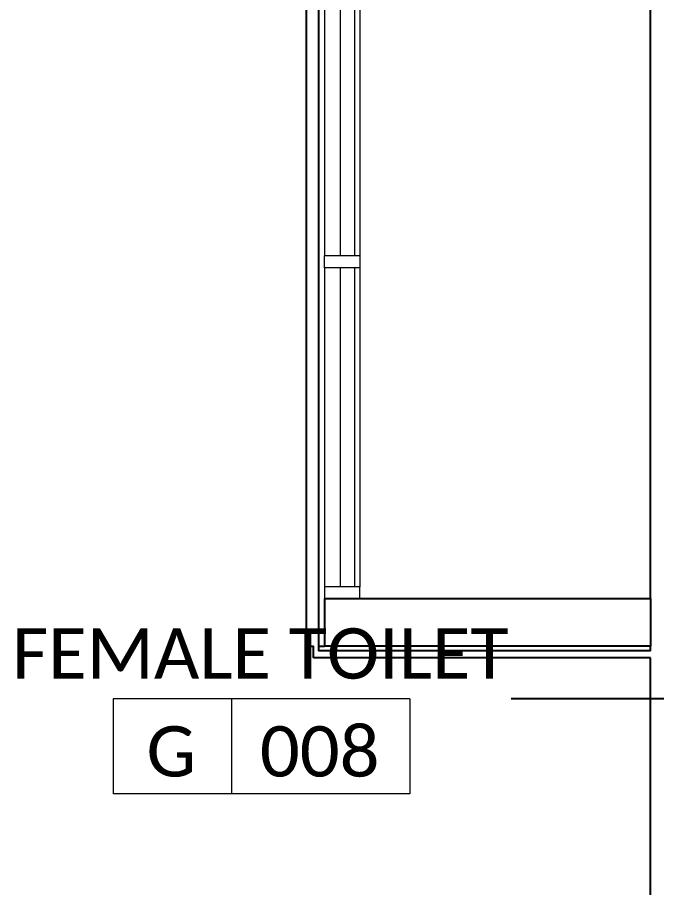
# Model space of a CAD drawing. Header units: metres. Extents: x 15.7 to 112.1, y 4.7 to 71.5.
# Drawn here: x 47.876 to 50.569, y 41.529 to 45.197 of the extents above; entities that cross this region are included whole.
import ezdxf

# ---------------------------------------------------------------- set-up
doc = ezdxf.new("R2010")
doc.units = ezdxf.units.M
doc.linetypes.add('ECG_Line-Ptrn-Sold', pattern=[9144.001, 9144, -0.001])
doc.layers.add('00', color=252, linetype='Continuous')
for name, color, linetype, lineweight in [('A-ELEV', 1, 'ECG_Line-Ptrn-Sold', 9), ('A-TEXT', 7, 'ECG_Line-Ptrn-Sold', 13), ('A-WIN', 4, 'ECG_Line-Ptrn-Sold', 5)]:
    doc.layers.add(name, color=color, linetype=linetype, lineweight=lineweight)
doc.styles.add('Calibri', font='calibri.ttf', dxfattribs={"height": 0.212639})

# ---------------------------------------------------------------- blocks, each defined once
blk = doc.blocks.new('Louver System Panel - ECG_Panl-Louver-Gnrc-3498579-GROUND FLOOR PLAN')
at = {"layer": 'A-WIN'}
for p, q in [((0.6725, 0.0085), (-0.6725, 0.0085)), ((-0.5505, 0.0085), (-0.6095, 0.0085)), ((-0.5505, 0.0085), (-0.6095, 0.0085)), ((-0.5505, 0.0085), (-0.6095, 0.0085)), ((-0.5505, 0.0085), (-0.6095, 0.0085)), ((-0.5505, 0.0085), (-0.6095, 0.0085)), ((-0.5505, 0.0085), (-0.6095, 0.0085)), ((-0.5505, 0.0085), (-0.6095, 0.0085)), ((-0.4212, 0.0085), (-0.4726, 0.0085)), ((-0.4212, 0.0085), (-0.4726, 0.0085)), ((-0.4212, 0.0085), (-0.4726, 0.0085)), ((-0.4212, 0.0085), (-0.4726, 0.0085)), ((-0.4212, 0.0085), (-0.4726, 0.0085)), ((-0.4212, 0.0085), (-0.4726, 0.0085)), ((-0.4212, 0.0085), (-0.4726, 0.0085)), ((-0.3576, 0.0085), (-0.3993, 0.0085)), ((-0.3576, 0.0085), (-0.3993, 0.0085)), ((-0.3576, 0.0085), (-0.3993, 0.0085)), ((-0.3576, 0.0085), (-0.3993, 0.0085)), ((-0.3576, 0.0085), (-0.3993, 0.0085)), ((-0.3576, 0.0085), (-0.3993, 0.0085)), ((-0.3576, 0.0085), (-0.3993, 0.0085)), ((-0.26, 0.0085), (-0.3324, 0.0085)), ((-0.26, 0.0085), (-0.3324, 0.0085)), ((-0.26, 0.0085), (-0.3324, 0.0085)), ((-0.26, 0.0085), (-0.3324, 0.0085)), ((-0.26, 0.0085), (-0.3324, 0.0085)), ((-0.26, 0.0085), (-0.3324, 0.0085)), ((-0.26, 0.0085), (-0.3324, 0.0085)), ((-0.0078, 0.0085), (-0.1708, 0.0085)), ((-0.0078, 0.0085), (-0.1708, 0.0085)), ((-0.0078, 0.0085), (-0.1708, 0.0085)), ((-0.0078, 0.0085), (-0.1708, 0.0085)), ((-0.0078, 0.0085), (-0.1708, 0.0085)), ((-0.0078, 0.0085), (-0.1708, 0.0085)), ((-0.0078, 0.0085), (-0.1708, 0.0085)), ((0.127, 0.0085), (0.021, 0.0085)), ((0.127, 0.0085), (0.021, 0.0085)), ((0.127, 0.0085), (0.021, 0.0085)), ((0.127, 0.0085), (0.021, 0.0085)), ((0.127, 0.0085), (0.021, 0.0085)), ((0.127, 0.0085), (0.021, 0.0085)), ((0.127, 0.0085), (0.021, 0.0085)), ((0.3286, 0.0085), (0.2573, 0.0085)), ((0.3286, 0.0085), (0.2573, 0.0085)), ((0.3286, 0.0085), (0.2573, 0.0085)), ((0.3286, 0.0085), (0.2573, 0.0085)), ((0.3286, 0.0085), (0.2573, 0.0085)), ((0.3286, 0.0085), (0.2573, 0.0085)), ((0.3286, 0.0085), (0.2573, 0.0085)), ((0.3984, 0.0085), (0.3573, 0.0085)), ((0.3984, 0.0085), (0.3573, 0.0085)), ((0.3984, 0.0085), (0.3573, 0.0085)), ((0.3984, 0.0085), (0.3573, 0.0085)), ((0.3984, 0.0085), (0.3573, 0.0085)), ((0.3984, 0.0085), (0.3573, 0.0085)), ((0.3984, 0.0085), (0.3573, 0.0085)), ((0.4963, 0.0085), (0.424, 0.0085)), ((0.4963, 0.0085), (0.424, 0.0085)), ((0.4963, 0.0085), (0.424, 0.0085)), ((0.4963, 0.0085), (0.424, 0.0085)), ((0.4963, 0.0085), (0.424, 0.0085)), ((0.4963, 0.0085), (0.424, 0.0085)), ((0.4963, 0.0085), (0.424, 0.0085)), ((0.6725, 0.0085), (0.5534, 0.0085)), ((0.6725, 0.0085), (0.5534, 0.0085)), ((0.6725, 0.0085), (0.5534, 0.0085)), ((0.6725, 0.0085), (0.5534, 0.0085)), ((0.6725, 0.0085), (0.5534, 0.0085)), ((0.6725, 0.0085), (0.5534, 0.0085)), ((0.6725, 0.0085), (0.5534, 0.0085)), ((-0.6725, -0.0535), (0.6725, -0.0535)), ((-0.6095, -0.0535), (-0.5505, -0.0535)), ((-0.6095, -0.0535), (-0.5505, -0.0535)), ((-0.6095, -0.0535), (-0.5505, -0.0535)), ((-0.6095, -0.0535), (-0.5505, -0.0535)), ((-0.6095, -0.0535), (-0.5505, -0.0535)), ((-0.6095, -0.0535), (-0.5505, -0.0535)), ((-0.6095, -0.0535), (-0.5505, -0.0535)), ((-0.4726, -0.0535), (-0.4212, -0.0535)), ((-0.4726, -0.0535), (-0.4212, -0.0535)), ((-0.4726, -0.0535), (-0.4212, -0.0535)), ((-0.4726, -0.0535), (-0.4212, -0.0535)), ((-0.4726, -0.0535), (-0.4212, -0.0535)), ((-0.4726, -0.0535), (-0.4212, -0.0535)), ((-0.4726, -0.0535), (-0.4212, -0.0535)), ((-0.3993, -0.0535), (-0.3576, -0.0535)), ((-0.3993, -0.0535), (-0.3576, -0.0535)), ((-0.3993, -0.0535), (-0.3576, -0.0535)), ((-0.3993, -0.0535), (-0.3576, -0.0535)), ((-0.3993, -0.0535), (-0.3576, -0.0535)), ((-0.3993, -0.0535), (-0.3576, -0.0535)), ((-0.3993, -0.0535), (-0.3576, -0.0535)), ((-0.3324, -0.0535), (-0.26, -0.0535)), ((-0.3324, -0.0535), (-0.26, -0.0535)), ((-0.3324, -0.0535), (-0.26, -0.0535)), ((-0.3324, -0.0535), (-0.26, -0.0535)), ((-0.3324, -0.0535), (-0.26, -0.0535)), ((-0.3324, -0.0535), (-0.26, -0.0535)), ((-0.3324, -0.0535), (-0.26, -0.0535)), ((-0.1708, -0.0535), (-0.0078, -0.0535)), ((-0.1708, -0.0535), (-0.0078, -0.0535)), ((-0.1708, -0.0535), (-0.0078, -0.0535)), ((-0.1708, -0.0535), (-0.0078, -0.0535)), ((-0.1708, -0.0535), (-0.0078, -0.0535)), ((-0.1708, -0.0535), (-0.0078, -0.0535)), ((-0.1708, -0.0535), (-0.0078, -0.0535)), ((0.021, -0.0535), (0.127, -0.0535)), ((0.021, -0.0535), (0.127, -0.0535)), ((0.021, -0.0535), (0.127, -0.0535)), ((0.021, -0.0535), (0.127, -0.0535)), ((0.021, -0.0535), (0.127, -0.0535)), ((0.021, -0.0535), (0.127, -0.0535)), ((0.021, -0.0535), (0.127, -0.0535)), ((0.2573, -0.0535), (0.3286, -0.0535)), ((0.2573, -0.0535), (0.3286, -0.0535)), ((0.2573, -0.0535), (0.3286, -0.0535)), ((0.2573, -0.0535), (0.3286, -0.0535)), ((0.2573, -0.0535), (0.3286, -0.0535)), ((0.2573, -0.0535), (0.3286, -0.0535)), ((0.2573, -0.0535), (0.3286, -0.0535)), ((0.3573, -0.0535), (0.3984, -0.0535)), ((0.3573, -0.0535), (0.3984, -0.0535)), ((0.3573, -0.0535), (0.3984, -0.0535)), ((0.3573, -0.0535), (0.3984, -0.0535)), ((0.3573, -0.0535), (0.3984, -0.0535)), ((0.3573, -0.0535), (0.3984, -0.0535)), ((0.3573, -0.0535), (0.3984, -0.0535)), ((0.424, -0.0535), (0.4963, -0.0535)), ((0.424, -0.0535), (0.4963, -0.0535)), ((0.424, -0.0535), (0.4963, -0.0535)), ((0.424, -0.0535), (0.4963, -0.0535)), ((0.424, -0.0535), (0.4963, -0.0535)), ((0.424, -0.0535), (0.4963, -0.0535)), ((0.424, -0.0535), (0.4963, -0.0535)), ((0.5534, -0.0535), (0.6725, -0.0535)), ((0.5534, -0.0535), (0.6725, -0.0535)), ((0.5534, -0.0535), (0.6725, -0.0535)), ((0.5534, -0.0535), (0.6725, -0.0535)), ((0.5534, -0.0535), (0.6725, -0.0535)), ((0.5534, -0.0535), (0.6725, -0.0535)), ((0.5534, -0.0535), (0.6725, -0.0535))]:
    blk.add_line(p, q, dxfattribs=at)
blk = doc.blocks.new('Louver System Panel - ECG_Panl-Louver-Gnrc-3498617-GROUND FLOOR PLAN')
at = {"layer": 'A-WIN'}
for p, q in [((0.685, 0.0085), (-0.685, 0.0085)), ((-0.407, 0.0085), (-0.5622, 0.0085)), ((-0.407, 0.0085), (-0.5622, 0.0085)), ((-0.407, 0.0085), (-0.5622, 0.0085)), ((-0.407, 0.0085), (-0.5622, 0.0085)), ((-0.407, 0.0085), (-0.5622, 0.0085)), ((-0.407, 0.0085), (-0.5622, 0.0085)), ((-0.407, 0.0085), (-0.5622, 0.0085)), ((-0.2497, 0.0085), (-0.287, 0.0085)), ((-0.2497, 0.0085), (-0.287, 0.0085)), ((-0.2497, 0.0085), (-0.287, 0.0085)), ((-0.2497, 0.0085), (-0.287, 0.0085)), ((-0.2497, 0.0085), (-0.287, 0.0085)), ((-0.2497, 0.0085), (-0.287, 0.0085)), ((-0.2497, 0.0085), (-0.287, 0.0085)), ((-0.1416, 0.0085), (-0.2208, 0.0085)), ((-0.1416, 0.0085), (-0.2208, 0.0085)), ((-0.1416, 0.0085), (-0.2208, 0.0085)), ((-0.1416, 0.0085), (-0.2208, 0.0085)), ((-0.1416, 0.0085), (-0.2208, 0.0085)), ((-0.1416, 0.0085), (-0.2208, 0.0085)), ((-0.1416, 0.0085), (-0.2208, 0.0085)), ((0.2215, 0.0085), (-0.0303, 0.0085)), ((0.2215, 0.0085), (-0.0303, 0.0085)), ((0.2215, 0.0085), (-0.0303, 0.0085)), ((0.2215, 0.0085), (-0.0303, 0.0085)), ((0.2215, 0.0085), (-0.0303, 0.0085)), ((0.2215, 0.0085), (-0.0303, 0.0085)), ((0.2215, 0.0085), (-0.0303, 0.0085)), ((0.4208, 0.0085), (0.3409, 0.0085)), ((0.4208, 0.0085), (0.3409, 0.0085)), ((0.4208, 0.0085), (0.3409, 0.0085)), ((0.4208, 0.0085), (0.3409, 0.0085)), ((0.4208, 0.0085), (0.3409, 0.0085)), ((0.4208, 0.0085), (0.3409, 0.0085)), ((0.4208, 0.0085), (0.3409, 0.0085)), ((0.5585, 0.0085), (0.4838, 0.0085)), ((0.5585, 0.0085), (0.4838, 0.0085)), ((0.5585, 0.0085), (0.4838, 0.0085)), ((0.5585, 0.0085), (0.4838, 0.0085)), ((0.5585, 0.0085), (0.4838, 0.0085)), ((0.5585, 0.0085), (0.4838, 0.0085)), ((0.5585, 0.0085), (0.4838, 0.0085)), ((0.685, 0.0085), (0.6109, 0.0085)), ((0.685, 0.0085), (0.6109, 0.0085)), ((0.685, 0.0085), (0.6109, 0.0085)), ((0.685, 0.0085), (0.6109, 0.0085)), ((0.685, 0.0085), (0.6109, 0.0085)), ((0.685, 0.0085), (0.6109, 0.0085)), ((0.685, 0.0085), (0.6109, 0.0085)), ((-0.685, -0.0535), (0.685, -0.0535)), ((-0.5622, -0.0535), (-0.407, -0.0535)), ((-0.5622, -0.0535), (-0.407, -0.0535)), ((-0.5622, -0.0535), (-0.407, -0.0535)), ((-0.5622, -0.0535), (-0.407, -0.0535)), ((-0.5622, -0.0535), (-0.407, -0.0535)), ((-0.5622, -0.0535), (-0.407, -0.0535)), ((-0.5622, -0.0535), (-0.407, -0.0535)), ((-0.287, -0.0535), (-0.2497, -0.0535)), ((-0.287, -0.0535), (-0.2497, -0.0535)), ((-0.287, -0.0535), (-0.2497, -0.0535)), ((-0.287, -0.0535), (-0.2497, -0.0535)), ((-0.287, -0.0535), (-0.2497, -0.0535)), ((-0.287, -0.0535), (-0.2497, -0.0535)), ((-0.287, -0.0535), (-0.2497, -0.0535)), ((-0.2208, -0.0535), (-0.1416, -0.0535)), ((-0.2208, -0.0535), (-0.1416, -0.0535)), ((-0.2208, -0.0535), (-0.1416, -0.0535)), ((-0.2208, -0.0535), (-0.1416, -0.0535)), ((-0.2208, -0.0535), (-0.1416, -0.0535)), ((-0.2208, -0.0535), (-0.1416, -0.0535)), ((-0.2208, -0.0535), (-0.1416, -0.0535)), ((-0.0303, -0.0535), (0.2215, -0.0535)), ((-0.0303, -0.0535), (0.2215, -0.0535)), ((-0.0303, -0.0535), (0.2215, -0.0535)), ((-0.0303, -0.0535), (0.2215, -0.0535)), ((-0.0303, -0.0535), (0.2215, -0.0535)), ((-0.0303, -0.0535), (0.2215, -0.0535)), ((-0.0303, -0.0535), (0.2215, -0.0535)), ((0.3409, -0.0535), (0.4208, -0.0535)), ((0.3409, -0.0535), (0.4208, -0.0535)), ((0.3409, -0.0535), (0.4208, -0.0535)), ((0.3409, -0.0535), (0.4208, -0.0535)), ((0.3409, -0.0535), (0.4208, -0.0535)), ((0.3409, -0.0535), (0.4208, -0.0535)), ((0.3409, -0.0535), (0.4208, -0.0535)), ((0.4838, -0.0535), (0.5585, -0.0535)), ((0.4838, -0.0535), (0.5585, -0.0535)), ((0.4838, -0.0535), (0.5585, -0.0535)), ((0.4838, -0.0535), (0.5585, -0.0535)), ((0.4838, -0.0535), (0.5585, -0.0535)), ((0.4838, -0.0535), (0.5585, -0.0535)), ((0.4838, -0.0535), (0.5585, -0.0535)), ((0.6109, -0.0535), (0.685, -0.0535)), ((0.6109, -0.0535), (0.685, -0.0535)), ((0.6109, -0.0535), (0.685, -0.0535)), ((0.6109, -0.0535), (0.685, -0.0535)), ((0.6109, -0.0535), (0.685, -0.0535)), ((0.6109, -0.0535), (0.685, -0.0535)), ((0.6109, -0.0535), (0.685, -0.0535))]:
    blk.add_line(p, q, dxfattribs=at)
blk = doc.blocks.new('Rectangular Mullion - ECG_Mlon-rect-Gnrc-3498575-GROUND FLOOR PLAN')
at = {"layer": 'A-ELEV'}
for p, q in [((49.1689, 44.1423), (49.1689, 42.7973)), ((49.3189, 44.1423), (49.3189, 42.7973))]:
    blk.add_line(p, q, dxfattribs=at)
blk = doc.blocks.new('Rectangular Mullion - ECG_Mlon-rect-Gnrc-3498576-GROUND FLOOR PLAN')
at = {"layer": 'A-ELEV'}
for p, q in [((49.1689, 45.5623), (49.1689, 44.1923)), ((49.3189, 45.5623), (49.3189, 44.1923))]:
    blk.add_line(p, q, dxfattribs=at)
blk = doc.blocks.new('Rectangular Mullion - ECG_Mlon-rect-Gnrc-V170-GROUND FLOOR PLAN')
at = {"layer": 'A-WIN'}
for p, q in [((0, 0.075), (-0.05, 0.075)), ((-0.05, 0.075), (-0.05, -0.075)), ((0, 0.075), (0, -0.075)), ((-0.05, -0.075), (0, -0.075))]:
    blk.add_line(p, q, dxfattribs=at)
blk = doc.blocks.new('Rectangular Mullion - ECG_Mlon-rect-Gnrc-V167-GROUND FLOOR PLAN')
at = {"layer": 'A-WIN'}
for p, q in [((0.025, 0.075), (-0.025, 0.075)), ((-0.025, 0.075), (-0.025, -0.075)), ((0.025, 0.075), (0.025, -0.075)), ((-0.025, -0.075), (0.025, -0.075))]:
    blk.add_line(p, q, dxfattribs=at)
blk = doc.blocks.new('ECG_G-Tag-Room - ECG_G-Tag-Room-Engl-1568319-GROUND FLOOR PLAN')
at = {"layer": 'A-TEXT'}
for p, q in [((-0.00625, 0), (-0.00625, -0.004)), ((0.00625, 0), (-0.00625, 0)), ((-0.00125, -0.004), (-0.00125, 0)), ((0.00625, 0), (0.00625, -0.004)), ((0.00625, -0.004), (-0.00625, -0.004))]:
    blk.add_line(p, q, dxfattribs=at)

msp = doc.modelspace()

# ---------------------------------------------------------------- linework, layer by layer
at = {"layer": '00'}
for p, q in [((49.0939, 42.5473), (49.0939, 51.7173)), ((49.1439, 49.8473), (49.1439, 42.5273)), ((50.5439, 42.7473), (50.5439, 49.7973)), ((49.1689, 42.7473), (50.5439, 42.7473)), ((49.1689, 42.7473), (49.1689, 42.5473)), ((50.5439, 42.7473), (50.5439, 42.5473)), ((49.0939, 42.5473), (49.1239, 42.5473)), ((49.1239, 42.4973), (49.1239, 42.5473)), ((49.1439, 42.5473), (49.1689, 42.5473)), ((50.5439, 42.5273), (49.1439, 42.5273)), ((50.5439, 42.5473), (49.1689, 42.5473)), ((50.5439, 42.5273), (50.5439, 42.5473)), ((50.5439, 42.4973), (49.1239, 42.4973)), ((50.5439, 38.5973), (50.5439, 42.4973)), ((54.191, 42.3263), (49.9557, 42.3247))]:
    msp.add_line(p, q, dxfattribs=at)

# ---------------------------------------------------------------- block references
for name in ['Rectangular Mullion - ECG_Mlon-rect-Gnrc-3498576-GROUND FLOOR PLAN', 'Rectangular Mullion - ECG_Mlon-rect-Gnrc-3498575-GROUND FLOOR PLAN']:
    msp.add_blockref(name, (0, 0), dxfattribs=at)
for name, p, rotation in [('Louver System Panel - ECG_Panl-Louver-Gnrc-3498617-GROUND FLOOR PLAN', (49.2439, 44.8773), 89.99999999999993), ('Louver System Panel - ECG_Panl-Louver-Gnrc-3498579-GROUND FLOOR PLAN', (49.2439, 43.4698), 89.99999999999993), ('Rectangular Mullion - ECG_Mlon-rect-Gnrc-V170-GROUND FLOOR PLAN', (49.2439, 42.7473), 269.9999999999999)]:
    msp.add_blockref(name, p, dxfattribs=dict(at, rotation=rotation))
at = {"layer": '00', "extrusion": (0, 0, -1), "rotation": 90.00000000000007}
msp.add_blockref('Rectangular Mullion - ECG_Mlon-rect-Gnrc-V167-GROUND FLOOR PLAN', (-49.2439, 44.1673), dxfattribs=at)
at = {"layer": '00', "xscale": 99.99999999999993, "yscale": 99.99999999999993, "zscale": 99.99999999999993}
msp.add_blockref('ECG_G-Tag-Room - ECG_G-Tag-Room-Engl-1568319-GROUND FLOOR PLAN', (48.9043, 42.3247), dxfattribs=at)

# ---------------------------------------------------------------- texts
at = {"layer": '00', "attachment_point": 2, "line_spacing_factor": 1.156427, "style": 'Calibri'}
for s, insert, char_height, width in [('FEMALE TOILET', (48.8995, 42.6223), 0.212639, 2.535), ('008', (49.1495, 42.2097), 0.21264, 0.612), ('\\fCalibri|b0|i0|c178|p34|;G', (48.524, 42.2097), 0.212639, 0.255)]:
    msp.add_mtext(s, dxfattribs=dict(at, insert=insert, char_height=char_height, width=width))

doc.saveas('drawing.dxf')
